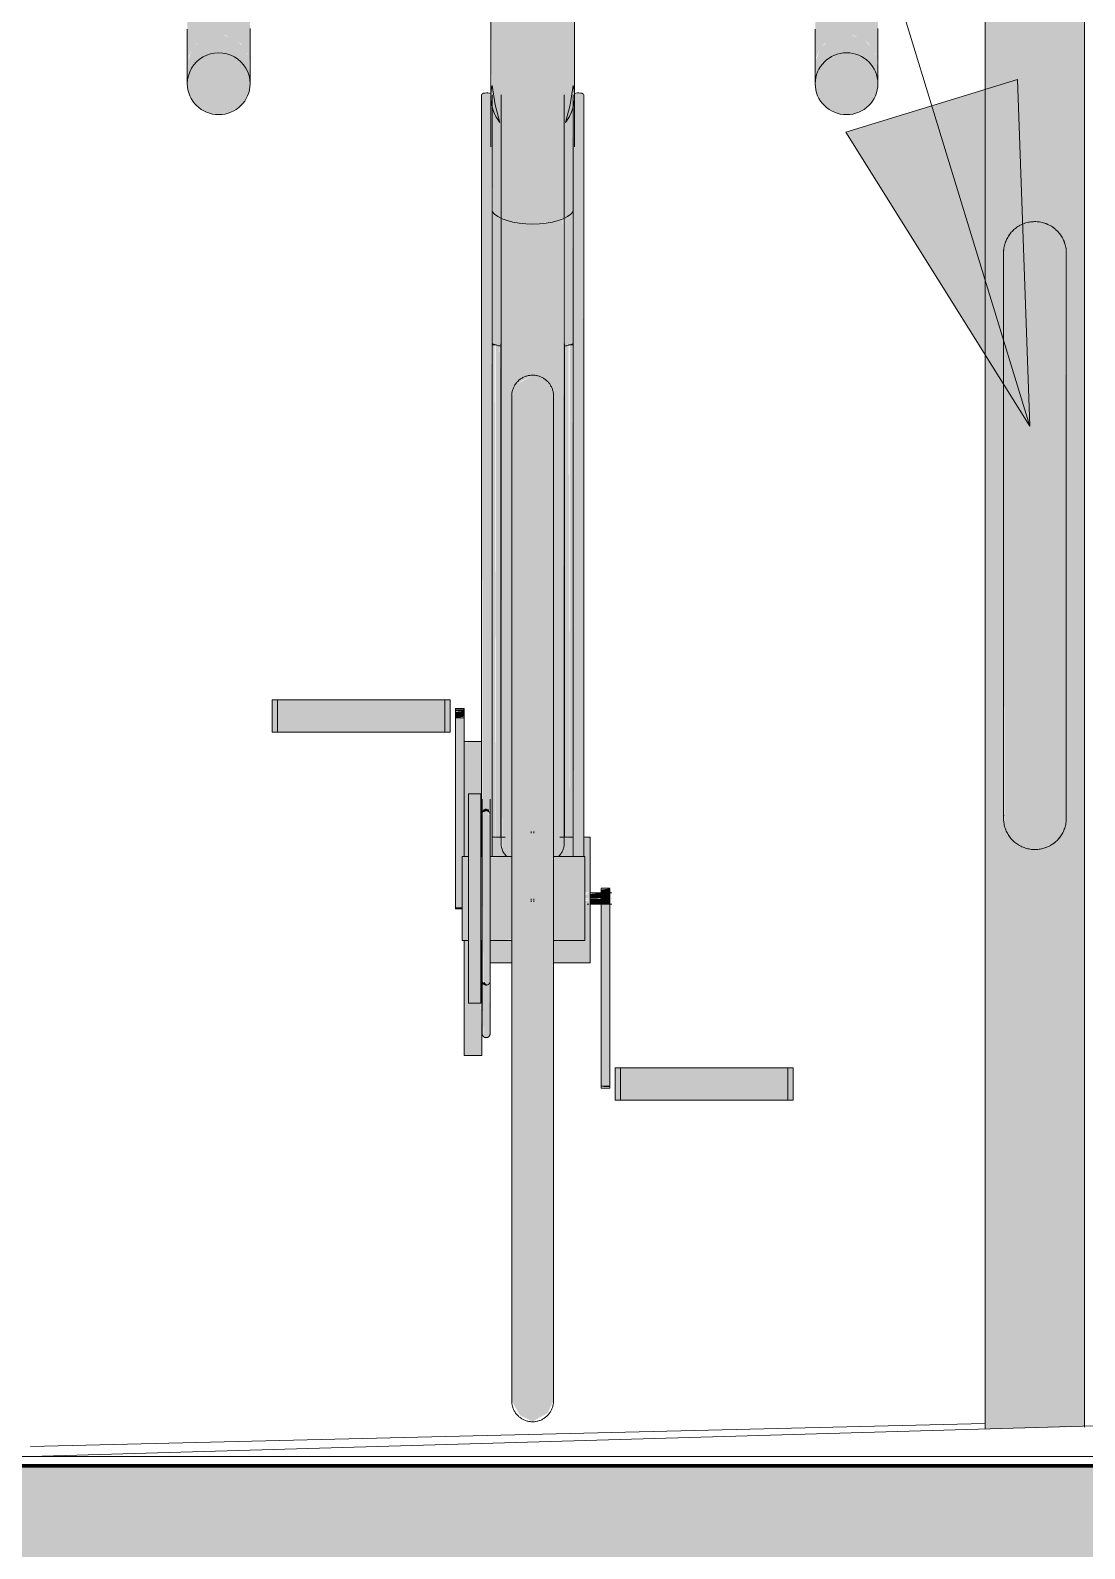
# Model space of a CAD drawing. Header units: inches. Extents: x -16 to 1086, y -88 to 341.
# Drawn here: x 935.77 to 960.95, y -2.2 to 34.07 of the extents above; entities that cross this region are included whole.
import ezdxf

# ---------------------------------------------------------------- set-up
doc = ezdxf.new("R2010")
doc.units = ezdxf.units.IN
doc.header["$MEASUREMENT"] = 0
doc.linetypes.add('Aligning Line 1_8_', pattern=[0.25, 0.125, -0.125])
doc.linetypes.add('Grid Line 1_2_', pattern=[0.875, 0.5, -0.125, 0.125, -0.125])
for name, color, linetype, lineweight in [('A-FLOR-LEVL-1', 51, 'Grid Line 1_2_', 9), ('C-TOPO', 7, 'Continuous', 9), ('C-TOPO-1', 7, 'Continuous', 80), ('G-ANNO-SYMB', 111, 'Aligning Line 1_8_', 9), ('G-ANNO-TEXT', 231, 'Continuous', 9), ('L-SITE', 91, 'Continuous', 9), ('Q-SPCQ', 91, 'Continuous', 9)]:
    doc.layers.add(name, color=color, linetype=linetype, lineweight=lineweight)

# ---------------------------------------------------------------- blocks, each defined once
blk = doc.blocks.new('BIKE_HITCH - In Ground-777502-Elevation - West')
at = {"layer": 'L-SITE'}
for points in [[(958.58, 0.66), (959.767, 0.682), (959.767, 14.498), (959.5, 14.552), (959.322, 14.645), (959.144, 14.839), (959.051, 15.038), (959.031, 15.16), (959.029, 15.322), (959.017, 15.706), (959.036, 28.915), (959.161, 29.191), (959.413, 29.406), (959.556, 29.464), (959.69, 29.49), (959.767, 29.498), (959.767, 36.098), (958.58, 36.098), (958.58, 0.672)], [(959.767, 0.682), (960.955, 0.712), (960.955, 36.098), (959.767, 36.098), (959.767, 29.498), (960.052, 29.435), (960.225, 29.339), (960.417, 29.123), (960.502, 28.843), (960.517, 28.748), (960.491, 15.054), (960.348, 14.781), (960.142, 14.599), (959.877, 14.513), (959.767, 14.498), (959.767, 2.851)], [(959.767, 14.498), (959.962, 14.524), (960.207, 14.649), (960.328, 14.758), (960.444, 14.939), (960.491, 15.054), (960.517, 16.153), (960.491, 28.942), (960.417, 29.123), (960.297, 29.279), (960.142, 29.398), (959.913, 29.479), (959.687, 29.489), (959.522, 29.452), (959.442, 29.424), (959.252, 29.288), (959.158, 29.18), (959.091, 29.074), (959.036, 28.915), (959.017, 28.518), (959.036, 15.081), (959.091, 14.923), (959.253, 14.708), (959.299, 14.662), (959.53, 14.542), (959.6, 14.517)]]:
    blk.add_hatch(color=256, dxfattribs=at).paths.add_polyline_path(points, flags=0)
for p, q in [((958.58, 36.098), (958.58, 0.663)), ((958.58, 36.098), (959.767, 36.098)), ((959.767, 36.098), (960.955, 36.098)), ((960.955, 0.703), (960.955, 36.098))]:
    blk.add_line(p, q, dxfattribs=at)
at = {"layer": 'L-SITE', "flags": 128}
for points in [[(959.017, 28.748), (959.018, 28.778), (959.019, 28.808), (959.022, 28.838), (959.027, 28.868), (959.032, 28.897), (959.039, 28.927), (959.046, 28.956), (959.055, 28.984), (959.065, 29.013), (959.076, 29.04), (959.088, 29.068), (959.102, 29.095), (959.116, 29.121), (959.132, 29.147), (959.148, 29.172), (959.165, 29.196), (959.184, 29.22), (959.203, 29.243), (959.223, 29.265), (959.245, 29.286), (959.266, 29.307), (959.289, 29.326), (959.313, 29.345), (959.337, 29.363), (959.362, 29.379), (959.387, 29.395), (959.414, 29.41), (959.44, 29.423), (959.468, 29.436), (959.495, 29.447), (959.523, 29.458), (959.552, 29.467), (959.581, 29.475), (959.61, 29.482), (959.64, 29.487), (959.669, 29.492), (959.699, 29.495), (959.729, 29.497), (959.759, 29.498), (959.789, 29.498), (959.819, 29.497), (959.849, 29.494), (959.879, 29.49), (959.908, 29.485), (959.937, 29.479), (959.967, 29.471), (959.995, 29.463), (960.024, 29.453), (960.052, 29.442), (960.079, 29.43), (960.106, 29.417), (960.133, 29.403), (960.159, 29.388), (960.184, 29.372), (960.208, 29.355), (960.232, 29.337), (960.255, 29.317), (960.278, 29.297), (960.299, 29.277), (960.32, 29.255), (960.34, 29.232), (960.359, 29.209), (960.377, 29.185), (960.394, 29.16), (960.41, 29.135), (960.425, 29.109), (960.439, 29.082), (960.451, 29.055), (960.463, 29.028), (960.474, 29), (960.483, 28.971), (960.492, 28.942), (960.499, 28.913), (960.505, 28.884), (960.51, 28.854), (960.513, 28.824), (960.516, 28.794), (960.517, 28.765), (960.517, 28.748)], [(959.017, 28.583), (959.017, 28.637), (959.017, 28.681), (959.017, 28.714), (959.017, 28.736), (959.017, 28.747), (959.017, 28.748)], [(959.017, 28.748), (959.017, 28.743), (959.017, 28.727), (959.017, 28.7), (959.017, 28.662), (959.017, 28.614), (959.017, 28.555), (959.017, 28.485), (959.017, 28.406), (959.017, 28.316), (959.017, 28.215), (959.017, 28.105), (959.017, 27.986), (959.017, 27.856), (959.017, 27.717), (959.017, 27.569), (959.017, 27.412), (959.017, 27.247), (959.017, 27.073), (959.017, 26.891), (959.017, 26.701), (959.017, 26.504), (959.017, 26.299), (959.017, 26.088), (959.017, 25.87), (959.017, 25.645), (959.017, 25.415), (959.017, 25.18), (959.017, 24.939), (959.017, 24.694), (959.017, 24.444), (959.017, 24.191), (959.017, 23.934), (959.017, 23.674), (959.017, 23.411), (959.017, 23.146), (959.017, 22.879), (959.017, 22.61), (959.017, 22.341), (959.017, 22.071), (959.017, 21.801), (959.017, 21.532), (959.017, 21.263), (959.017, 20.995), (959.017, 20.729), (959.017, 20.465), (959.017, 20.203), (959.017, 19.944), (959.017, 19.689), (959.017, 19.437), (959.017, 19.189), (959.017, 18.946), (959.017, 18.708), (959.017, 18.475), (959.017, 18.247), (959.017, 18.026), (959.017, 17.811), (959.017, 17.603), (959.017, 17.401), (959.017, 17.207), (959.017, 17.021), (959.017, 16.843), (959.017, 16.672), (959.017, 16.511), (959.017, 16.358), (959.017, 16.214), (959.017, 16.08), (959.017, 15.955), (959.017, 15.839), (959.017, 15.734), (959.017, 15.638), (959.017, 15.553), (959.017, 15.478), (959.017, 15.413), (959.017, 15.359), (959.017, 15.316), (959.017, 15.283), (959.017, 15.261), (959.017, 15.25), (959.017, 15.248)], [(960.517, 28.748), (960.517, 28.743), (960.517, 28.727), (960.517, 28.7), (960.517, 28.662), (960.517, 28.614)], [(960.517, 15.248), (960.517, 15.254), (960.517, 15.27), (960.517, 15.297), (960.517, 15.335), (960.517, 15.383), (960.517, 15.442), (960.517, 15.511), (960.517, 15.591), (960.517, 15.681), (960.517, 15.781), (960.517, 15.891), (960.517, 16.011), (960.517, 16.141), (960.517, 16.279), (960.517, 16.427), (960.517, 16.584), (960.517, 16.75), (960.517, 16.924), (960.517, 17.106), (960.517, 17.296), (960.517, 17.493), (960.517, 17.698), (960.517, 17.909), (960.517, 18.127), (960.517, 18.351), (960.517, 18.581), (960.517, 18.817), (960.517, 19.057), (960.517, 19.303), (960.517, 19.552), (960.517, 19.806), (960.517, 20.063), (960.517, 20.323), (960.517, 20.586), (960.517, 20.851), (960.517, 21.118), (960.517, 21.386), (960.517, 21.656), (960.517, 21.925), (960.517, 22.195), (960.517, 22.465), (960.517, 22.734), (960.517, 23.002), (960.517, 23.268), (960.517, 23.532), (960.517, 23.794), (960.517, 24.052), (960.517, 24.308), (960.517, 24.56), (960.517, 24.807), (960.517, 25.051), (960.517, 25.289), (960.517, 25.522), (960.517, 25.749), (960.517, 25.971), (960.517, 26.186), (960.517, 26.394), (960.517, 26.595), (960.517, 26.789), (960.517, 26.976), (960.517, 27.154), (960.517, 27.324), (960.517, 27.486), (960.517, 27.639), (960.517, 27.782), (960.517, 27.917), (960.517, 28.042), (960.517, 28.157), (960.517, 28.263), (960.517, 28.358), (960.517, 28.444), (960.517, 28.519), (960.517, 28.583), (960.517, 28.637), (960.517, 28.681), (960.517, 28.714), (960.517, 28.736), (960.517, 28.747), (960.517, 28.748)], [(959.017, 15.248), (959.017, 15.254), (959.017, 15.27), (959.017, 15.297), (959.017, 15.335), (959.017, 15.383), (959.017, 15.442)], [(960.517, 15.248), (960.516, 15.218), (960.515, 15.188), (960.512, 15.159), (960.507, 15.129), (960.502, 15.099), (960.496, 15.07), (960.488, 15.041), (960.479, 15.012), (960.469, 14.984), (960.458, 14.956), (960.446, 14.929), (960.432, 14.902), (960.418, 14.876), (960.402, 14.85), (960.386, 14.825), (960.369, 14.8), (960.35, 14.777), (960.331, 14.754), (960.311, 14.732), (960.29, 14.71), (960.268, 14.69), (960.245, 14.67), (960.221, 14.652), (960.197, 14.634), (960.172, 14.617), (960.147, 14.602), (960.121, 14.587), (960.094, 14.573), (960.067, 14.561), (960.039, 14.549), (960.011, 14.539), (959.982, 14.53), (959.953, 14.522), (959.924, 14.515), (959.895, 14.509), (959.865, 14.505), (959.835, 14.501), (959.805, 14.499), (959.775, 14.498), (959.745, 14.499), (959.715, 14.5), (959.685, 14.503), (959.656, 14.507), (959.626, 14.512), (959.597, 14.518), (959.568, 14.525), (959.539, 14.534), (959.51, 14.544), (959.482, 14.554), (959.455, 14.566), (959.428, 14.579), (959.401, 14.593), (959.376, 14.609), (959.35, 14.625), (959.326, 14.642), (959.302, 14.66), (959.279, 14.679), (959.256, 14.699), (959.235, 14.72), (959.214, 14.742), (959.194, 14.764), (959.175, 14.788), (959.157, 14.812), (959.14, 14.836), (959.124, 14.862), (959.109, 14.888), (959.096, 14.914), (959.083, 14.941), (959.071, 14.969), (959.06, 14.997), (959.051, 15.026), (959.043, 15.054), (959.035, 15.083), (959.029, 15.113), (959.025, 15.142), (959.021, 15.172), (959.018, 15.202), (959.017, 15.232), (959.017, 15.248)], [(960.517, 15.359), (960.517, 15.316), (960.517, 15.283), (960.517, 15.261), (960.517, 15.25), (960.517, 15.248)]]:
    blk.add_lwpolyline(points, dxfattribs=at)
at = {"layer": 'L-SITE'}
for points in [[(960.055, 29.441), (960.038, 29.448), (960.021, 29.454), (960.004, 29.46)], [(959.067, 29.017), (959.063, 29.007), (959.059, 28.996), (959.055, 28.985)], [(960.479, 28.985), (960.473, 29.003), (960.466, 29.02), (960.459, 29.037)], [(959.023, 28.841), (959.019, 28.81), (959.017, 28.779), (959.017, 28.748)], [(959.017, 28.748), (959.017, 28.732), (959.018, 28.715), (959.019, 28.699)], [(959.021, 15.324), (959.018, 15.299), (959.017, 15.274), (959.017, 15.248)], [(959.017, 15.248), (959.017, 15.211), (959.02, 15.174), (959.025, 15.137)], [(959.055, 15.012), (959.059, 15.001), (959.063, 14.99), (959.067, 14.98)], [(960.459, 14.96), (960.466, 14.977), (960.473, 14.994), (960.479, 15.012)], [(960.005, 14.537), (960.022, 14.543), (960.039, 14.549), (960.055, 14.556)]]:
    blk.add_open_spline(points, degree=3, dxfattribs=at)
for points, knots in [([(959.161, 29.191), (959.156, 29.183), (959.149, 29.174), (959.143, 29.164), (959.142, 29.163)], [0.6, 0.6, 0.6, 0.6, 0.625, 0.62948667, 0.62948667, 0.62948667, 0.62948667]), ([(960.249, 29.323), (960.244, 29.327), (960.232, 29.337), (960.212, 29.353), (960.194, 29.365), (960.184, 29.372), (960.183, 29.373)], [0.55853713, 0.55853713, 0.55853713, 0.55853713, 0.575, 0.6, 0.625, 0.63059852, 0.63059852, 0.63059852, 0.63059852]), ([(960.393, 29.162), (960.392, 29.164), (960.385, 29.173), (960.373, 29.191), (960.357, 29.211), (960.347, 29.224), (960.343, 29.229)], [0.3697654, 0.3697654, 0.3697654, 0.3697654, 0.375, 0.4, 0.425, 0.44223628, 0.44223628, 0.44223628, 0.44223628]), ([(960.517, 28.748), (960.517, 28.789), (960.513, 28.836), (960.505, 28.881), (960.504, 28.887)], [0, 0, 0, 0, 0.1, 0.1151054, 0.1151054, 0.1151054, 0.1151054]), ([(960.502, 15.101), (960.504, 15.11), (960.513, 15.158), (960.517, 15.207), (960.517, 15.248)], [0.877854, 0.877854, 0.877854, 0.877854, 0.9, 1, 1, 1, 1]), ([(959.142, 14.834), (959.143, 14.833), (959.149, 14.823), (959.156, 14.814), (959.161, 14.806)], [0.37034888, 0.37034888, 0.37034888, 0.37034888, 0.375, 0.4, 0.4, 0.4, 0.4]), ([(960.183, 14.624), (960.185, 14.625), (960.195, 14.632), (960.212, 14.644), (960.232, 14.66), (960.245, 14.67), (960.249, 14.674)], [0.36925883, 0.36925883, 0.36925883, 0.36925883, 0.375, 0.4, 0.425, 0.44138524, 0.44138524, 0.44138524, 0.44138524]), ([(960.343, 14.768), (960.347, 14.773), (960.357, 14.786), (960.373, 14.806), (960.385, 14.824), (960.392, 14.833), (960.393, 14.835)], [0.55761597, 0.55761597, 0.55761597, 0.55761597, 0.575, 0.6, 0.625, 0.63017959, 0.63017959, 0.63017959, 0.63017959])]:
    blk.add_open_spline(points, degree=3, knots=knots, dxfattribs=at)
blk = doc.blocks.new('Bicycle_4878 - Bicycle_4878-V5-Elevation - West')
at = {"layer": 'Q-SPCQ'}
for points in [[(939.517, 33.226), (939.56, 33.458), (939.618, 33.595), (939.737, 33.748), (939.98, 33.901), (940.169, 33.952), (940.365, 33.952), (940.461, 33.939), (940.724, 33.804), (940.797, 33.748), (940.954, 33.505), (941.005, 33.314), (941.017, 33.424), (940.991, 40.61), (940.797, 40.582), (940.554, 40.429), (940.361, 40.378), (940.169, 40.378), (939.975, 40.431), (939.81, 40.526), (939.672, 40.665), (939.574, 40.813), (939.517, 41.104), (939.517, 33.314)], [(954.517, 33.226), (954.549, 33.431), (954.618, 33.595), (954.737, 33.748), (954.98, 33.901), (955.169, 33.952), (955.365, 33.952), (955.461, 33.939), (955.724, 33.804), (955.797, 33.748), (955.958, 33.496), (956.005, 33.317), (956.017, 33.431), (955.991, 40.913), (955.862, 40.665), (955.724, 40.526), (955.554, 40.429), (955.361, 40.378), (955.169, 40.378), (954.975, 40.431), (954.81, 40.526), (954.638, 40.62), (954.517, 40.597), (954.517, 33.417)], [(947.767, 29.439), (948.267, 29.493), (948.6, 29.625), (948.696, 29.704), (948.736, 29.748), (948.713, 32.164), (948.551, 31.867), (948.703, 32.564), (948.745, 32.684), (948.767, 32.62), (948.766, 35.557), (948.678, 35.603), (948.471, 35.641), (948.267, 35.66), (947.767, 35.605), (947.058, 35.64), (946.799, 35.585), (946.767, 35.555), (946.795, 32.717), (946.802, 32.749), (946.935, 32.051), (946.934, 31.942), (946.821, 32.164), (946.799, 32.214), (946.821, 29.721), (946.98, 29.6), (947.076, 29.553), (947.267, 29.493), (947.508, 29.453)], [(939.517, 32.792), (939.56, 33.023), (939.618, 33.161), (939.737, 33.314), (939.98, 33.467), (940.073, 33.505), (940.365, 33.518), (940.554, 33.467), (940.724, 33.37), (940.862, 33.231), (940.96, 33.058), (941.005, 32.883), (941.017, 32.792), (940.991, 33.417), (940.862, 33.665), (940.724, 33.804), (940.554, 33.901), (940.365, 33.952), (940.169, 33.952), (939.98, 33.901), (939.81, 33.804), (939.672, 33.665), (939.618, 33.595), (939.529, 33.314), (939.517, 33.032), (939.517, 32.983)], [(956.017, 32.792), (955.991, 33.417), (955.862, 33.665), (955.724, 33.804), (955.554, 33.901), (955.365, 33.952), (955.169, 33.952), (954.98, 33.901), (954.81, 33.804), (954.672, 33.665), (954.618, 33.595), (954.531, 33.327), (954.517, 33.226), (954.543, 32.983), (954.672, 33.231), (954.737, 33.314), (954.98, 33.467), (955.073, 33.505), (955.365, 33.518), (955.554, 33.467), (955.724, 33.37), (955.862, 33.231), (955.96, 33.058), (956.005, 32.883)], [(940.267, 32.053), (940.461, 32.078), (940.642, 32.152), (940.797, 32.269), (940.917, 32.422), (940.991, 32.601), (941.017, 32.792), (940.991, 32.983), (940.917, 33.161), (940.797, 33.314), (940.642, 33.431), (940.461, 33.505), (940.267, 33.53), (940.073, 33.505), (939.892, 33.431), (939.713, 33.284), (939.618, 33.161), (939.543, 32.983), (939.517, 32.792), (939.558, 32.564), (939.618, 32.422), (939.737, 32.269), (939.892, 32.152), (940.073, 32.078)], [(955.267, 32.053), (955.461, 32.078), (955.642, 32.152), (955.797, 32.27), (955.917, 32.422), (955.991, 32.601), (956.017, 32.792), (955.991, 32.983), (955.917, 33.161), (955.797, 33.314), (955.642, 33.431), (955.461, 33.505), (955.267, 33.53), (955.073, 33.505), (954.892, 33.431), (954.737, 33.314), (954.618, 33.161), (954.543, 32.983), (954.517, 32.792), (954.558, 32.564), (954.618, 32.422), (954.737, 32.27), (954.892, 32.152), (955.073, 32.078)], [(948.861, 14.33), (948.986, 14.33), (948.969, 32.552), (948.861, 32.573), (948.763, 32.549), (948.752, 32.355), (948.736, 32.056), (948.753, 14.33), (948.83, 14.33)], [(947.155, 14.33), (947.267, 14.353), (947.267, 25.33), (947.439, 25.649), (947.548, 25.718), (947.767, 25.823), (948.124, 25.624), (948.267, 25.33), (948.267, 14.33), (948.396, 14.353), (948.494, 14.521), (948.517, 14.666), (948.488, 29.565), (948.403, 29.536), (948.119, 29.468), (947.767, 29.439), (947.265, 29.494), (947.017, 29.558), (947.04, 14.521), (947.076, 14.43), (947.138, 14.353)], [(946.81, 14.792), (946.884, 14.792), (946.861, 26.554), (946.799, 26.562), (946.803, 14.792)], [(948.525, 14.792), (948.65, 14.792), (948.625, 26.554), (948.551, 26.531), (948.526, 26.516), (948.53, 15.231)], [(948.65, 14.792), (948.736, 14.792), (948.716, 26.558), (948.65, 26.554), (948.65, 15.231)], [(947.517, 13.33), (948.267, 13.33), (948.267, 25.33), (948.124, 25.624), (948.052, 25.686), (947.767, 25.823), (947.41, 25.624), (947.267, 25.307), (947.284, 13.33), (947.413, 13.33)], [(941.545, 17.3), (941.672, 17.3), (941.672, 18.076), (941.545, 18.076), (941.545, 17.707)], [(941.672, 17.3), (945.672, 17.3), (945.672, 18.076), (941.672, 18.076), (941.672, 17.707)], [(945.672, 17.3), (945.799, 17.3), (945.799, 18.076), (945.672, 18.076), (945.672, 17.707)], [(946.13, 17.836), (946.13, 17.854), (945.925, 17.836)], [(946.13, 17.804), (946.13, 17.836), (945.925, 17.836), (945.925, 17.804)], [(945.925, 17.646), (946.13, 17.672), (946.13, 17.804), (945.925, 17.782), (945.925, 17.672)], [(946.085, 13.11), (946.085, 14.33), (946.13, 14.33), (946.13, 17.646), (945.925, 17.646), (945.925, 13.11)], [(946.536, 14.33), (946.549, 14.33), (946.549, 17.08), (946.13, 17.059), (946.13, 14.33), (946.236, 14.33), (946.236, 15.83), (946.526, 15.83), (946.526, 14.33)], [(946.526, 13.33), (946.526, 15.83), (946.236, 15.83), (946.236, 13.33)], [(946.75, 15.325), (946.721, 15.454), (946.641, 15.479), (946.585, 15.449), (946.562, 15.389), (946.59, 15.391), (946.656, 15.418), (946.722, 15.391), (946.749, 15.332)], [(949.142, 13.33), (949.404, 13.341), (949.404, 13.462), (949.142, 13.438), (949.142, 13.333)], [(949.609, 13.195), (949.609, 13.568), (949.404, 13.542), (949.404, 13.195)], [(946.236, 10.83), (946.526, 10.83), (946.526, 13.33), (946.236, 13.33), (946.236, 10.915)], [(947.767, 0.837), (948.124, 1.037), (948.267, 1.33), (948.25, 13.33), (947.267, 13.33), (947.269, 1.327), (947.451, 1.001), (947.482, 0.975)], [(949.404, 13.198), (949.404, 13.33), (949.142, 13.322), (949.142, 13.198)], [(949.609, 8.846), (949.609, 13.195), (949.404, 13.195), (949.404, 8.846)], [(946.555, 9.58), (946.526, 10.83), (946.236, 10.83), (946.236, 12.33), (946.13, 12.33), (946.13, 9.58)], [(946.656, 10.015), (946.722, 10.042), (946.75, 10.108), (946.728, 11.293), (946.672, 11.261), (946.609, 11.272), (946.568, 11.321), (946.562, 11.321), (946.59, 10.042), (946.632, 10.018)], [(949.735, 8.51), (949.862, 8.51), (949.862, 9.286), (949.735, 9.286)], [(953.862, 8.51), (953.862, 9.286), (949.862, 9.286), (949.862, 8.51), (950.758, 8.51)], [(953.862, 8.51), (953.989, 8.51), (953.989, 9.286), (953.862, 9.286)], [(949.609, 8.825), (949.609, 8.846), (949.404, 8.825)]]:
    blk.add_hatch(color=256, dxfattribs=at).paths.add_polyline_path(points, flags=0)
h = blk.add_hatch(color=256, dxfattribs=at)
h.paths.add_polyline_path([(946.983, 31.867), (946.831, 32.564), (946.795, 32.716), (946.767, 32.488), (946.792, 32.266), (946.935, 31.944), (946.936, 31.942)], flags=0)
h.paths.add_polyline_path([(948.551, 31.867), (948.669, 32.056), (948.742, 32.266), (948.756, 32.633), (948.722, 32.684), (948.599, 32.051)], flags=0)
h = blk.add_hatch(color=256, dxfattribs=at)
h.paths.add_polyline_path([(946.562, 15.208), (946.59, 15.364), (946.621, 15.332), (946.564, 15.211)], flags=0)
h.paths.add_polyline_path([(946.68, 15.415), (946.609, 15.405), (946.565, 15.347), (946.609, 15.469), (946.681, 15.477), (946.738, 15.433), (946.75, 15.349), (946.722, 15.391), (946.702, 15.406)], flags=0)
h.paths.add_polyline_path([(946.75, 14.33), (946.799, 14.33), (946.776, 32.409), (946.736, 32.567), (946.585, 32.561), (946.549, 32.53), (946.567, 15.209), (946.593, 15.231), (946.674, 15.406), (946.688, 15.391), (946.733, 15.343), (946.747, 15.325), (946.75, 14.415)], flags=0)
h = blk.add_hatch(color=256, dxfattribs=at)
h.paths.add_polyline_path([(947.017, 26.525), (947.017, 29.581), (946.834, 29.708), (946.799, 29.74), (946.801, 26.586), (946.98, 26.532)], flags=0)
h.paths.add_polyline_path([(948.517, 26.525), (948.736, 26.589), (948.713, 29.721), (948.551, 29.599), (948.517, 29.558), (948.517, 27.612)], flags=0)
h = blk.add_hatch(color=256, dxfattribs=at)
h.paths.add_polyline_path([(946.998, 14.792), (947.009, 14.792), (947.009, 25.135), (946.98, 26.532), (946.884, 26.554), (946.89, 14.792), (946.978, 14.792)], flags=0)
h.paths.add_polyline_path([(946.976, 25.135), (946.976, 25.135), (946.98, 25.451)], flags=0)
h = blk.add_hatch(color=256, dxfattribs=at)
h.paths.add_polyline_path([(946.672, 11.261), (946.728, 11.293), (946.75, 11.721), (946.747, 15.349), (946.706, 15.332), (946.68, 15.415), (946.627, 15.344), (946.562, 15.208), (946.59, 11.334), (946.63, 11.359)], flags=0)
h.paths.add_polyline_path([(946.562, 15.208), (946.627, 15.344), (946.575, 15.371), (946.563, 15.211)], flags=0)
h = blk.add_hatch(color=256, dxfattribs=at)
h.paths.add_polyline_path([(949.142, 13.292), (949.142, 13.341), (949.011, 13.308)], flags=0)
h.paths.add_polyline_path([(949.011, 13.332), (949.142, 13.341), (949.142, 13.438), (949.011, 13.419), (949.011, 13.341)], flags=0)
h.paths.add_polyline_path([(949.142, 13.438), (949.142, 13.486), (949.011, 13.446)], flags=0)
h.paths.add_polyline_path([(949.011, 13.472), (949.142, 13.486), (949.142, 14.792), (948.986, 14.766), (949.011, 13.582)], flags=0)
h.paths.add_polyline_path([(948.418, 14.33), (948.736, 14.33), (948.736, 14.792), (948.517, 14.765), (948.491, 14.514), (948.47, 14.446), (948.379, 14.33), (948.417, 14.33)], flags=0)
h.paths.add_polyline_path([(946.799, 14.33), (947.155, 14.33), (947.04, 14.521), (947.017, 14.666), (947.017, 14.792), (946.799, 14.765), (946.799, 14.409)], flags=0)
h = blk.add_hatch(color=256, dxfattribs=at)
h.paths.add_polyline_path([(946.085, 13.33), (946.236, 13.33), (946.236, 14.33), (946.085, 14.33), (946.085, 13.589)], flags=0)
h.paths.add_polyline_path([(947.267, 13.33), (947.267, 14.33), (946.75, 14.311), (946.75, 13.33), (947.076, 13.33)], flags=0)
h.paths.add_polyline_path([(948.267, 13.33), (949.011, 13.33), (949.011, 14.33), (948.267, 14.319), (948.267, 13.5)], flags=0)
h.paths.add_polyline_path([(946.562, 13.33), (946.562, 14.33), (946.526, 14.306), (946.526, 13.33)], flags=0)
h = blk.add_hatch(color=256, dxfattribs=at)
h.paths.add_polyline_path([(946.085, 12.33), (946.236, 12.334), (946.236, 13.33), (946.085, 13.33), (946.085, 12.364)], flags=0)
h.paths.add_polyline_path([(947.076, 12.33), (947.267, 12.356), (947.267, 13.33), (946.75, 13.33), (946.75, 12.33)], flags=0)
h.paths.add_polyline_path([(948.267, 12.33), (949.011, 12.33), (949.011, 13.33), (948.267, 13.33), (948.267, 12.353)], flags=0)
h.paths.add_polyline_path([(946.526, 12.33), (946.562, 12.341), (946.562, 13.33), (946.526, 13.33), (946.526, 12.34)], flags=0)
h = blk.add_hatch(color=256, dxfattribs=at)
h.paths.add_polyline_path([(949.142, 13.195), (949.142, 13.292), (949.011, 13.268), (949.011, 13.207)], flags=0)
h.paths.add_polyline_path([(949.142, 11.792), (949.142, 13.195), (949.011, 13.201), (949.011, 12.33), (948.267, 12.33), (948.267, 11.792), (948.917, 11.792)], flags=0)
h.paths.add_polyline_path([(946.75, 11.792), (947.267, 11.808), (947.267, 12.33), (946.75, 12.33), (946.75, 11.794)], flags=0)
h.paths.add_polyline_path([(946.555, 11.792), (946.562, 11.797), (946.555, 11.794)], flags=0)
h = blk.add_hatch(color=256, dxfattribs=at)
h.paths.add_polyline_path([(946.667, 11.261), (946.667, 11.273), (946.609, 11.346), (946.581, 11.299), (946.632, 11.264), (946.656, 11.261)], flags=0)
h.paths.add_polyline_path([(946.728, 11.293), (946.75, 11.353), (946.73, 11.321)], flags=0)
for p, q in [((946.767, 35.676), (946.767, 32.488)), ((948.767, 32.488), (948.767, 35.676)), ((939.517, 33.226), (939.517, 32.792)), ((941.017, 32.792), (941.017, 33.226)), ((954.517, 33.226), (954.517, 32.792)), ((956.017, 32.792), (956.017, 33.226)), ((946.549, 32.53), (946.549, 14.33)), ((946.767, 32.488), (946.767, 31.287)), ((946.799, 14.33), (946.799, 32.53)), ((947.017, 32.53), (947.017, 14.596)), ((948.517, 14.596), (948.517, 32.53)), ((948.736, 32.53), (948.736, 14.33)), ((948.767, 31.287), (948.767, 32.488)), ((948.986, 14.33), (948.986, 32.53)), ((941.545, 18.076), (941.672, 18.076)), ((941.545, 17.3), (941.545, 18.076)), ((941.672, 18.076), (945.672, 18.076)), ((941.672, 17.3), (941.672, 18.076)), ((945.672, 18.076), (945.799, 18.076)), ((945.672, 17.3), (945.672, 18.076)), ((945.799, 18.076), (945.799, 17.3)), ((946.13, 17.866), (945.925, 17.866)), ((945.925, 17.854), (945.925, 17.866)), ((945.925, 17.866), (945.925, 17.852)), ((945.925, 17.836), (945.925, 17.854)), ((945.925, 17.804), (945.925, 17.836)), ((946.13, 17.836), (945.925, 17.836)), ((945.925, 17.646), (945.925, 17.804)), ((946.13, 17.852), (946.13, 17.866)), ((946.13, 17.866), (946.13, 17.854)), ((946.13, 17.854), (946.13, 17.836)), ((946.13, 17.836), (946.13, 17.804)), ((946.13, 17.804), (946.13, 17.646)), ((945.925, 13.11), (945.925, 17.646)), ((946.13, 17.646), (945.925, 17.646)), ((946.13, 17.646), (946.13, 16.243)), ((941.672, 17.3), (941.545, 17.3)), ((945.672, 17.3), (941.672, 17.3)), ((945.799, 17.3), (945.672, 17.3)), ((946.555, 17.08), (946.13, 17.08)), ((946.13, 14.334), (946.13, 16.243)), ((946.526, 15.83), (946.236, 15.83)), ((946.236, 13.33), (946.236, 15.83)), ((946.526, 15.83), (946.526, 13.33)), ((946.562, 15.705), (946.562, 15.325)), ((946.75, 15.325), (946.75, 15.702)), ((947.735, 14.93), (947.735, 14.887)), ((947.799, 14.887), (947.799, 14.93)), ((947.114, 14.792), (946.793, 14.792)), ((948.741, 14.792), (948.42, 14.792)), ((949.142, 14.792), (948.98, 14.792)), ((949.142, 14.792), (949.142, 13.292)), ((946.236, 14.33), (946.085, 14.33)), ((946.085, 13.33), (946.085, 14.33)), ((946.562, 14.33), (946.526, 14.33)), ((947.267, 14.33), (946.75, 14.33)), ((949.011, 14.33), (948.267, 14.33)), ((949.011, 14.33), (949.011, 13.33)), ((945.925, 13.462), (945.918, 13.462)), ((949.404, 13.462), (949.142, 13.462)), ((949.609, 13.578), (949.404, 13.578)), ((949.404, 13.195), (949.404, 13.571)), ((949.609, 13.571), (949.609, 13.195)), ((949.661, 13.462), (949.609, 13.462)), ((945.918, 13.33), (945.918, 13.33)), ((945.918, 13.33), (945.918, 13.33)), ((945.918, 13.198), (945.925, 13.198)), ((945.925, 13.079), (945.925, 13.11)), ((946.085, 13.11), (945.925, 13.11)), ((945.925, 13.087), (945.925, 13.079)), ((945.925, 13.079), (946.085, 13.079)), ((946.085, 12.33), (946.085, 13.33)), ((946.236, 10.83), (946.236, 13.33)), ((946.526, 13.33), (946.526, 10.83)), ((947.735, 13.324), (947.735, 13.296)), ((947.735, 13.278), (947.735, 13.252)), ((947.799, 13.296), (947.799, 13.324)), ((947.799, 13.252), (947.799, 13.278)), ((949.011, 13.33), (949.011, 12.33)), ((949.068, 13.198), (949.107, 13.198)), ((949.142, 13.292), (949.142, 11.792)), ((949.142, 13.198), (949.404, 13.198)), ((949.404, 8.846), (949.404, 13.195)), ((949.404, 13.195), (949.609, 13.195)), ((949.609, 13.198), (949.661, 13.198)), ((949.609, 13.195), (949.609, 8.846)), ((949.661, 13.33), (949.661, 13.33)), ((949.661, 13.33), (949.661, 13.33)), ((946.085, 12.33), (946.236, 12.33)), ((946.13, 9.58), (946.13, 12.33)), ((946.526, 12.33), (946.562, 12.33)), ((946.555, 12.329), (946.555, 9.58)), ((946.75, 12.33), (947.267, 12.33)), ((948.267, 12.33), (949.011, 12.33)), ((946.75, 11.792), (947.273, 11.792)), ((948.267, 11.792), (949.142, 11.792)), ((946.562, 11.38), (946.562, 11.485)), ((946.562, 11.353), (946.562, 10.108)), ((946.75, 10.108), (946.75, 11.353)), ((946.236, 10.83), (946.526, 10.83)), ((946.13, 9.58), (946.555, 9.58)), ((949.735, 9.286), (949.862, 9.286)), ((949.735, 9.286), (949.735, 8.51)), ((949.862, 9.286), (953.862, 9.286)), ((949.862, 8.51), (949.862, 9.286)), ((953.862, 9.286), (953.989, 9.286)), ((953.862, 8.51), (953.862, 9.286)), ((953.989, 8.51), (953.989, 9.286)), ((949.404, 8.795), (949.404, 8.846)), ((949.609, 8.846), (949.404, 8.846)), ((949.404, 8.806), (949.404, 8.795)), ((949.404, 8.795), (949.609, 8.795)), ((949.609, 8.846), (949.609, 8.795)), ((949.609, 8.795), (949.609, 8.806)), ((949.862, 8.51), (949.735, 8.51)), ((953.862, 8.51), (949.862, 8.51)), ((953.989, 8.51), (953.862, 8.51))]:
    blk.add_line(p, q, dxfattribs=at)
at = {"layer": 'Q-SPCQ', "flags": 128}
for points in [[(939.517, 33.226), (939.517, 33.257), (939.517, 33.294), (939.517, 33.337), (939.517, 33.387), (939.517, 33.442), (939.517, 33.504), (939.517, 33.571), (939.517, 33.644), (939.517, 33.723), (939.517, 33.807), (939.517, 33.897), (939.517, 33.992), (939.517, 34.092)], [(956.017, 34.11), (956.017, 34.009), (956.017, 33.913), (956.017, 33.823), (956.017, 33.738), (956.017, 33.658), (956.017, 33.584), (956.017, 33.515), (956.017, 33.453), (956.017, 33.396), (956.017, 33.346), (956.017, 33.301), (956.017, 33.263), (956.017, 33.231), (956.017, 33.226)], [(941.017, 34.11), (941.017, 34.009), (941.017, 33.913), (941.017, 33.823), (941.017, 33.737), (941.017, 33.658), (941.017, 33.584), (941.017, 33.515), (941.017, 33.453), (941.017, 33.396), (941.017, 33.346), (941.017, 33.301), (941.017, 33.263), (941.017, 33.231), (941.017, 33.226)], [(954.517, 33.226), (954.517, 33.257), (954.517, 33.294), (954.517, 33.337), (954.517, 33.387), (954.517, 33.442), (954.517, 33.504), (954.517, 33.571), (954.517, 33.644), (954.517, 33.723), (954.517, 33.807), (954.517, 33.897), (954.517, 33.992), (954.517, 34.092)], [(946.983, 31.867), (946.874, 32.286), (946.802, 32.749)], [(948.732, 32.749), (948.66, 32.286), (948.551, 31.867)], [(947.009, 26.583), (947.009, 24.8), (947.009, 23.128), (947.009, 21.628), (947.009, 21.566), (947.009, 21.504), (947.009, 21.442), (947.009, 21.38), (947.009, 21.318), (947.009, 21.256), (947.009, 19.857), (947.009, 19.796), (947.009, 19.734), (947.009, 19.672), (947.009, 19.611), (947.009, 19.549), (947.009, 19.488), (947.009, 19.426), (947.009, 18.275), (947.009, 17.253), (947.009, 17.193), (947.009, 17.132), (947.009, 17.071), (947.009, 17.01), (947.009, 16.113), (947.009, 15.296), (947.009, 15.236), (947.009, 14.789)], [(948.525, 26.583), (948.525, 24.8), (948.525, 23.128), (948.525, 21.628), (948.525, 21.566), (948.525, 21.504), (948.525, 21.442), (948.525, 21.38), (948.525, 21.318), (948.525, 21.256), (948.525, 19.857), (948.525, 19.796), (948.525, 19.734), (948.525, 19.672), (948.525, 19.611), (948.525, 19.549), (948.525, 19.488), (948.525, 19.426), (948.525, 18.275), (948.525, 17.253), (948.525, 17.193), (948.525, 17.132), (948.525, 17.071), (948.525, 17.01), (948.525, 16.113), (948.525, 15.296), (948.525, 15.236), (948.525, 14.789)], [(947.267, 25.33), (947.267, 25.35), (947.269, 25.37), (947.271, 25.39), (947.273, 25.41), (947.277, 25.43), (947.281, 25.449), (947.287, 25.468), (947.292, 25.488), (947.299, 25.506), (947.307, 25.525), (947.315, 25.543), (947.324, 25.561), (947.333, 25.579), (947.343, 25.596), (947.354, 25.613), (947.366, 25.629), (947.378, 25.645), (947.391, 25.66), (947.405, 25.675), (947.419, 25.689), (947.433, 25.703), (947.448, 25.716), (947.464, 25.728), (947.48, 25.74), (947.497, 25.751), (947.514, 25.762), (947.531, 25.771), (947.549, 25.78), (947.567, 25.789), (947.586, 25.796), (947.605, 25.803), (947.624, 25.809), (947.643, 25.815), (947.662, 25.819), (947.682, 25.823), (947.702, 25.826), (947.722, 25.828), (947.742, 25.83), (947.762, 25.83), (947.782, 25.83), (947.802, 25.829), (947.822, 25.827), (947.841, 25.825), (947.861, 25.821), (947.881, 25.817), (947.9, 25.812), (947.919, 25.807), (947.938, 25.8), (947.957, 25.793), (947.975, 25.785), (947.993, 25.776), (948.011, 25.767), (948.028, 25.757), (948.045, 25.746), (948.061, 25.735), (948.077, 25.722), (948.093, 25.71), (948.108, 25.696), (948.122, 25.683), (948.136, 25.668), (948.149, 25.653), (948.162, 25.637), (948.174, 25.621), (948.185, 25.605), (948.195, 25.588), (948.205, 25.571), (948.215, 25.553), (948.223, 25.535), (948.231, 25.517), (948.238, 25.498), (948.244, 25.479), (948.25, 25.46), (948.255, 25.44), (948.259, 25.421), (948.262, 25.401), (948.264, 25.381), (948.266, 25.361), (948.267, 25.341), (948.267, 25.33)], [(947.267, 14.33), (947.267, 14.767), (947.267, 15.242), (947.267, 15.714), (947.267, 16.183), (947.267, 16.647), (947.267, 17.105), (947.267, 17.558), (947.267, 18.003), (947.267, 18.442), (947.267, 18.872), (947.267, 19.293), (947.267, 19.705), (947.267, 20.106), (947.267, 20.497), (947.267, 20.876), (947.267, 21.243), (947.267, 21.597), (947.267, 21.939), (947.267, 22.266), (947.267, 22.579), (947.267, 22.878), (947.267, 23.161), (947.267, 23.428), (947.267, 23.679), (947.267, 23.914), (947.267, 24.132), (947.267, 24.332), (947.267, 24.515), (947.267, 24.68), (947.267, 24.826), (947.267, 24.955), (947.267, 25.065), (947.267, 25.156), (947.267, 25.228), (947.267, 25.281), (947.267, 25.315), (947.267, 25.33), (947.267, 25.33)], [(947.267, 25.33), (947.267, 25.321), (947.267, 25.292), (947.267, 25.244), (947.267, 25.177), (947.267, 25.091), (947.267, 24.986), (947.267, 24.863), (947.267, 24.721), (947.267, 24.561), (947.267, 24.383), (947.267, 24.187), (947.267, 23.974), (947.267, 23.744), (947.267, 23.497), (947.267, 23.234), (947.267, 22.955), (947.267, 22.661), (947.267, 22.352), (947.267, 22.028), (947.267, 21.691), (947.267, 21.34), (947.267, 20.976), (947.267, 20.6), (947.267, 20.213), (947.267, 19.814), (947.267, 19.405), (947.267, 18.986), (947.267, 18.558), (947.267, 18.122), (947.267, 17.679), (947.267, 17.228), (947.267, 16.771), (947.267, 16.308), (947.267, 15.841), (947.267, 15.37), (947.267, 14.895), (947.267, 14.418), (947.267, 13.94), (947.267, 13.46), (947.267, 13.33)], [(948.267, 13.33), (948.267, 13.81), (948.267, 14.289), (948.267, 14.767), (948.267, 15.242), (948.267, 15.714), (948.267, 16.183), (948.267, 16.647), (948.267, 17.105), (948.267, 17.558), (948.267, 18.003), (948.267, 18.442), (948.267, 18.872), (948.267, 19.293), (948.267, 19.705), (948.267, 20.106), (948.267, 20.497), (948.267, 20.876), (948.267, 21.243), (948.267, 21.597), (948.267, 21.939), (948.267, 22.266), (948.267, 22.579), (948.267, 22.878), (948.267, 23.161), (948.267, 23.428), (948.267, 23.679), (948.267, 23.914), (948.267, 24.132), (948.267, 24.332), (948.267, 24.515), (948.267, 24.68), (948.267, 24.826), (948.267, 24.955), (948.267, 25.065), (948.267, 25.156), (948.267, 25.228), (948.267, 25.281), (948.267, 25.315), (948.267, 25.33), (948.267, 25.33)], [(948.267, 25.33), (948.267, 25.321), (948.267, 25.292), (948.267, 25.244), (948.267, 25.177), (948.267, 25.091), (948.267, 24.986), (948.267, 24.863), (948.267, 24.721), (948.267, 24.561), (948.267, 24.383), (948.267, 24.187), (948.267, 23.974), (948.267, 23.744), (948.267, 23.497), (948.267, 23.234), (948.267, 22.955), (948.267, 22.661), (948.267, 22.352), (948.267, 22.028), (948.267, 21.691), (948.267, 21.34), (948.267, 20.976), (948.267, 20.6), (948.267, 20.213), (948.267, 19.814), (948.267, 19.405), (948.267, 18.986), (948.267, 18.558), (948.267, 18.122), (948.267, 17.679), (948.267, 17.228), (948.267, 16.771), (948.267, 16.308), (948.267, 15.841), (948.267, 15.37), (948.267, 14.895), (948.267, 14.418), (948.267, 14.33)], [(946.562, 15.325), (946.562, 15.317), (946.562, 15.306), (946.562, 15.292), (946.562, 15.275), (946.562, 15.255), (946.562, 15.231)], [(946.75, 11.353), (946.75, 11.366), (946.75, 11.383), (946.75, 11.402), (946.75, 11.425), (946.75, 11.451), (946.75, 11.48), (946.75, 11.512), (946.75, 11.547), (946.75, 11.584), (946.75, 11.625), (946.75, 11.668), (946.75, 11.714), (946.75, 11.762), (946.75, 11.813), (946.75, 11.866), (946.75, 11.922), (946.75, 11.98), (946.75, 12.04), (946.75, 12.102), (946.75, 12.166), (946.75, 12.232), (946.75, 12.3), (946.75, 12.369), (946.75, 12.44), (946.75, 12.512), (946.75, 12.586), (946.75, 12.661), (946.75, 12.737), (946.75, 12.814), (946.75, 12.891), (946.75, 12.97), (946.75, 13.049), (946.75, 13.128), (946.75, 13.208), (946.75, 13.288), (946.75, 13.368), (946.75, 13.448), (946.75, 13.527), (946.75, 13.607), (946.75, 13.686), (946.75, 13.764), (946.75, 13.842), (946.75, 13.919), (946.75, 13.995), (946.75, 14.07), (946.75, 14.143), (946.75, 14.216), (946.75, 14.287), (946.75, 14.356), (946.75, 14.424), (946.75, 14.49), (946.75, 14.554), (946.75, 14.617), (946.75, 14.677), (946.75, 14.735), (946.75, 14.791), (946.75, 14.844), (946.75, 14.895), (946.75, 14.944), (946.75, 14.99), (946.75, 15.033), (946.75, 15.074), (946.75, 15.111), (946.75, 15.146), (946.75, 15.178), (946.75, 15.208), (946.75, 15.234), (946.75, 15.257), (946.75, 15.277), (946.75, 15.293), (946.75, 15.307), (946.75, 15.318), (946.75, 15.325)], [(946.562, 15.231), (946.562, 15.205), (946.562, 15.175), (946.562, 15.143), (946.562, 15.108), (946.562, 15.07), (946.562, 15.029), (946.562, 14.985), (946.562, 14.939), (946.562, 14.89), (946.562, 14.839), (946.562, 14.785), (946.562, 14.729), (946.562, 14.671), (946.562, 14.611), (946.562, 14.548), (946.562, 14.484), (946.562, 14.417), (946.562, 14.349), (946.562, 14.28), (946.562, 14.209), (946.562, 14.136), (946.562, 14.062), (946.562, 13.987), (946.562, 13.911), (946.562, 13.834), (946.562, 13.756), (946.562, 13.678), (946.562, 13.599), (946.562, 13.519), (946.562, 13.44), (946.562, 13.36), (946.562, 13.28), (946.562, 13.2), (946.562, 13.12), (946.562, 13.041), (946.562, 12.962), (946.562, 12.884), (946.562, 12.806), (946.562, 12.729), (946.562, 12.653), (946.562, 12.579), (946.562, 12.505), (946.562, 12.433), (946.562, 12.362), (946.562, 12.293), (946.562, 12.225), (946.562, 12.16), (946.562, 12.096), (946.562, 12.034), (946.562, 11.974), (946.562, 11.916), (946.562, 11.861), (946.562, 11.808), (946.562, 11.757), (946.562, 11.709), (946.562, 11.663), (946.562, 11.621), (946.562, 11.58), (946.562, 11.543), (946.562, 11.509), (946.562, 11.477), (946.562, 11.448), (946.562, 11.423), (946.562, 11.4), (946.562, 11.381), (946.562, 11.365), (946.562, 11.353)], [(947.267, 13.33), (947.267, 12.85), (947.267, 12.371), (947.267, 11.894), (947.267, 11.418), (947.267, 10.946), (947.267, 10.478), (947.267, 10.014), (947.267, 9.556), (947.267, 9.103), (947.267, 8.657), (947.267, 8.219), (947.267, 7.789), (947.267, 7.368), (947.267, 6.956), (947.267, 6.555), (947.267, 6.164), (947.267, 5.785), (947.267, 5.418), (947.267, 5.063), (947.267, 4.722), (947.267, 4.395), (947.267, 4.081), (947.267, 3.783), (947.267, 3.5), (947.267, 3.233), (947.267, 2.981), (947.267, 2.747), (947.267, 2.529), (947.267, 2.329), (947.267, 2.146), (947.267, 1.981), (947.267, 1.834), (947.267, 1.706), (947.267, 1.596), (947.267, 1.505), (947.267, 1.433), (947.267, 1.38), (947.267, 1.346), (947.267, 1.331), (947.267, 1.33)], [(948.267, 1.33), (948.267, 1.34), (948.267, 1.369), (948.267, 1.417), (948.267, 1.484), (948.267, 1.57), (948.267, 1.674), (948.267, 1.798), (948.267, 1.939), (948.267, 2.1), (948.267, 2.278), (948.267, 2.473), (948.267, 2.686), (948.267, 2.916), (948.267, 3.163), (948.267, 3.426), (948.267, 3.705), (948.267, 3.999), (948.267, 4.309), (948.267, 4.632), (948.267, 4.97), (948.267, 5.321), (948.267, 5.684), (948.267, 6.06), (948.267, 6.448), (948.267, 6.847), (948.267, 7.256), (948.267, 7.674), (948.267, 8.102), (948.267, 8.538), (948.267, 8.982), (948.267, 9.433), (948.267, 9.89), (948.267, 10.352), (948.267, 10.819), (948.267, 11.291), (948.267, 11.765), (948.267, 12.242), (948.267, 12.721), (948.267, 13.201), (948.267, 13.33)], [(947.267, 1.33), (947.267, 1.34), (947.267, 1.369), (947.267, 1.417), (947.267, 1.484), (947.267, 1.57), (947.267, 1.674), (947.267, 1.798), (947.267, 1.939), (947.267, 2.1), (947.267, 2.278), (947.267, 2.473), (947.267, 2.686), (947.267, 2.916), (947.267, 3.163), (947.267, 3.426), (947.267, 3.705), (947.267, 3.999), (947.267, 4.309), (947.267, 4.632), (947.267, 4.97), (947.267, 5.321), (947.267, 5.684), (947.267, 6.06), (947.267, 6.448), (947.267, 6.847), (947.267, 7.256), (947.267, 7.674), (947.267, 8.102), (947.267, 8.538), (947.267, 8.982), (947.267, 9.433), (947.267, 9.89), (947.267, 10.352), (947.267, 10.819), (947.267, 11.291), (947.267, 11.765), (947.267, 12.242), (947.267, 12.33)], [(948.267, 12.33), (948.267, 11.894), (948.267, 11.418), (948.267, 10.946), (948.267, 10.478), (948.267, 10.014), (948.267, 9.556), (948.267, 9.103), (948.267, 8.657), (948.267, 8.219), (948.267, 7.789), (948.267, 7.368), (948.267, 6.956), (948.267, 6.555), (948.267, 6.164), (948.267, 5.785), (948.267, 5.418), (948.267, 5.063), (948.267, 4.722), (948.267, 4.395), (948.267, 4.081), (948.267, 3.783), (948.267, 3.5), (948.267, 3.233), (948.267, 2.981), (948.267, 2.747), (948.267, 2.529), (948.267, 2.329), (948.267, 2.146), (948.267, 1.981), (948.267, 1.834), (948.267, 1.706), (948.267, 1.596), (948.267, 1.505), (948.267, 1.433), (948.267, 1.38), (948.267, 1.346), (948.267, 1.331), (948.267, 1.33)], [(946.75, 11.537), (946.75, 11.437), (946.75, 11.353)], [(946.562, 10.099), (946.562, 10.102), (946.562, 10.11), (946.562, 10.123), (946.562, 10.141), (946.562, 10.164)], [(946.562, 10.108), (946.562, 10.101), (946.562, 10.099)], [(946.75, 10.099), (946.75, 10.095), (946.749, 10.092), (946.749, 10.088), (946.749, 10.084), (946.748, 10.081), (946.747, 10.077), (946.746, 10.073), (946.745, 10.07), (946.744, 10.066), (946.742, 10.063), (946.741, 10.059), (946.739, 10.056), (946.737, 10.053), (946.735, 10.049), (946.733, 10.046), (946.731, 10.043), (946.729, 10.04), (946.727, 10.037), (946.724, 10.035), (946.721, 10.032), (946.719, 10.029), (946.716, 10.027), (946.713, 10.025), (946.71, 10.022), (946.707, 10.02), (946.704, 10.018), (946.7, 10.016), (946.697, 10.015), (946.693, 10.013), (946.69, 10.012), (946.686, 10.01), (946.683, 10.009), (946.679, 10.008), (946.676, 10.007), (946.672, 10.007), (946.668, 10.006), (946.665, 10.006), (946.661, 10.006), (946.657, 10.005), (946.653, 10.005), (946.65, 10.006), (946.646, 10.006), (946.642, 10.006), (946.638, 10.007), (946.635, 10.008), (946.631, 10.009), (946.628, 10.01), (946.624, 10.011), (946.62, 10.012), (946.617, 10.014), (946.614, 10.016), (946.61, 10.017), (946.607, 10.019), (946.604, 10.021), (946.601, 10.023), (946.598, 10.026), (946.595, 10.028), (946.592, 10.031), (946.59, 10.033), (946.587, 10.036), (946.584, 10.039), (946.582, 10.042), (946.58, 10.045), (946.578, 10.048), (946.576, 10.051), (946.574, 10.054), (946.572, 10.057), (946.571, 10.061), (946.569, 10.064), (946.568, 10.068), (946.567, 10.071), (946.565, 10.075), (946.565, 10.079), (946.564, 10.082), (946.563, 10.086), (946.563, 10.09), (946.562, 10.093), (946.562, 10.097), (946.562, 10.099)], [(946.75, 10.153), (946.75, 10.132), (946.75, 10.116), (946.75, 10.105), (946.75, 10.1), (946.75, 10.099)], [(946.75, 10.099), (946.75, 10.102), (946.75, 10.108)], [(948.267, 1.33), (948.267, 1.31), (948.265, 1.29), (948.263, 1.27), (948.261, 1.251), (948.257, 1.231), (948.253, 1.211), (948.248, 1.192), (948.242, 1.173), (948.235, 1.154), (948.228, 1.136), (948.219, 1.117), (948.211, 1.099), (948.201, 1.082), (948.191, 1.065), (948.18, 1.048), (948.168, 1.032), (948.156, 1.016), (948.143, 1.001), (948.129, 0.986), (948.115, 0.972), (948.101, 0.958), (948.086, 0.945), (948.07, 0.933), (948.054, 0.921), (948.037, 0.91), (948.02, 0.899), (948.003, 0.889), (947.985, 0.88), (947.967, 0.872), (947.948, 0.864), (947.929, 0.857), (947.91, 0.851), (947.891, 0.846), (947.872, 0.841), (947.852, 0.838), (947.832, 0.835), (947.812, 0.832), (947.792, 0.831), (947.772, 0.83), (947.752, 0.831), (947.732, 0.831), (947.713, 0.833), (947.693, 0.836), (947.673, 0.839), (947.653, 0.843), (947.634, 0.848), (947.615, 0.854), (947.596, 0.86), (947.577, 0.868), (947.559, 0.876), (947.541, 0.884), (947.523, 0.894), (947.506, 0.904), (947.489, 0.915), (947.473, 0.926), (947.457, 0.938), (947.441, 0.951), (947.427, 0.964), (947.412, 0.978), (947.398, 0.993), (947.385, 1.008), (947.373, 1.023), (947.361, 1.039), (947.349, 1.056), (947.339, 1.073), (947.329, 1.09), (947.319, 1.108), (947.311, 1.126), (947.303, 1.144), (947.296, 1.163), (947.29, 1.182), (947.284, 1.201), (947.279, 1.22), (947.275, 1.24), (947.272, 1.26), (947.27, 1.28), (947.268, 1.3), (947.267, 1.32)], [(948.267, 1.33), (948.267, 1.31), (948.265, 1.29), (948.263, 1.27), (948.261, 1.251), (948.257, 1.231), (948.253, 1.211), (948.248, 1.192), (948.242, 1.173), (948.235, 1.154), (948.228, 1.136), (948.219, 1.117), (948.211, 1.099), (948.201, 1.082), (948.191, 1.065), (948.18, 1.048), (948.168, 1.032), (948.156, 1.016), (948.143, 1.001), (948.129, 0.986), (948.115, 0.972), (948.101, 0.958), (948.086, 0.945), (948.07, 0.933), (948.054, 0.921), (948.037, 0.91), (948.02, 0.899), (948.003, 0.889), (947.985, 0.88), (947.967, 0.872), (947.948, 0.864), (947.929, 0.857), (947.91, 0.851), (947.891, 0.846), (947.872, 0.841), (947.852, 0.838), (947.832, 0.835), (947.812, 0.832), (947.792, 0.831), (947.772, 0.83), (947.752, 0.831), (947.732, 0.831), (947.713, 0.833), (947.693, 0.836), (947.673, 0.839), (947.653, 0.843), (947.634, 0.848), (947.615, 0.854), (947.596, 0.86), (947.577, 0.868), (947.559, 0.876), (947.541, 0.884), (947.523, 0.894), (947.506, 0.904), (947.489, 0.915), (947.473, 0.926), (947.457, 0.938), (947.441, 0.951), (947.427, 0.964), (947.412, 0.978), (947.398, 0.993), (947.385, 1.008), (947.373, 1.023), (947.361, 1.039), (947.349, 1.056), (947.339, 1.073), (947.329, 1.09), (947.319, 1.108), (947.311, 1.126), (947.303, 1.144), (947.296, 1.163), (947.29, 1.182), (947.284, 1.201), (947.279, 1.22), (947.275, 1.24), (947.272, 1.26), (947.27, 1.28), (947.268, 1.3), (947.267, 1.32), (947.267, 1.33)]]:
    blk.add_lwpolyline(points, dxfattribs=at)
at = {"layer": 'Q-SPCQ'}
for start, end in [(164.8234, 180), (0, 15.1766), (180, 218.3719), (321.6281, 360)]:
    blk.add_arc((947.767, 32.488), 1, start, end, dxfattribs=at)
for centre, major_axis, ratio, start_param, end_param in [((940.267, 32.792), (0.75, 0), 0.984808, 0, 3.141593), ((955.267, 32.792), (-0.75, 0), 0.984808, 3.141593, 6.283185), ((940.267, 32.792), (0.75, 0), 0.984808, 3.141593, 6.283185), ((955.267, 32.792), (0.75, 0), 0.984808, 3.141593, 6.283185), ((946.674, 32.53), (0.125, 0), 0.34202, 0.785398, 3.141593), ((948.861, 32.53), (0.125, 0), 0.34202, 0, 2.356194), ((947.767, 29.846), (1, 0), 0.406737, 3.403392, 6.021386), ((947.767, 26.626), (1, 0), 0.156434, 3.403392, 3.620026), ((947.767, 26.626), (1, 0), 0.156434, 3.665191, 3.856329), ((947.767, 26.626), (1, 0), 0.156434, 5.568449, 5.759587), ((947.767, 26.626), (1, 0), 0.156434, 5.804752, 6.021386)]:
    blk.add_ellipse(centre, major_axis=major_axis, ratio=ratio, start_param=start_param, end_param=end_param, dxfattribs=at)
for points, knots in [([(946.8, 32.232), (946.806, 32.209), (946.821, 32.162), (946.838, 32.114), (946.848, 32.09)], [0.3935443, 0.3935443, 0.3935443, 0.3935443, 0.5, 0.617643, 0.617643, 0.617643, 0.617643]), ([(948.685, 32.091), (948.695, 32.115), (948.713, 32.162), (948.729, 32.209), (948.735, 32.232)], [0.3821708, 0.3821708, 0.3821708, 0.3821708, 0.5, 0.6065146, 0.6065146, 0.6065146, 0.6065146]), ([(947.148, 14.33), (947.126, 14.355), (947.051, 14.45), (947.019, 14.538), (947.017, 14.596)], [0.8100779, 0.8100779, 0.8100779, 0.8100779, 0.8611111, 1, 1, 1, 1]), ([(948.517, 14.596), (948.516, 14.573), (948.507, 14.524), (948.474, 14.447), (948.429, 14.38), (948.396, 14.341), (948.386, 14.33)], [0, 0, 0, 0, 0.0555556, 0.1111111, 0.1666667, 0.1898349, 0.1898349, 0.1898349, 0.1898349]), ([(946.75, 11.353), (946.75, 11.342), (946.746, 11.32), (946.729, 11.291), (946.704, 11.27), (946.673, 11.259), (946.639, 11.259), (946.603, 11.272), (946.571, 11.304), (946.562, 11.336), (946.562, 11.353)], [0, 0, 0, 0, 0.111111, 0.222222, 0.333333, 0.444444, 0.555556, 0.666667, 0.833333, 1, 1, 1, 1])]:
    blk.add_open_spline(points, degree=3, knots=knots, dxfattribs=at)
for points in [[(946.82, 32.166), (946.816, 32.179), (946.812, 32.191), (946.808, 32.204)], [(946.888, 32.01), (946.915, 31.961), (946.947, 31.912), (946.983, 31.867)], [(948.551, 31.867), (948.587, 31.912), (948.619, 31.961), (948.646, 32.01)], [(948.726, 32.204), (948.722, 32.191), (948.718, 32.179), (948.714, 32.166)], [(946.8, 26.561), (946.805, 26.56), (946.818, 26.558), (946.838, 26.556), (946.861, 26.554), (946.876, 26.554), (946.884, 26.554)], [(946.884, 26.554), (946.891, 26.554), (946.899, 26.554), (946.907, 26.554)], [(948.627, 26.554), (948.635, 26.554), (948.643, 26.554), (948.65, 26.554)], [(948.65, 26.554), (948.658, 26.554), (948.673, 26.554), (948.696, 26.556), (948.716, 26.558), (948.729, 26.56), (948.735, 26.561)], [(946.744, 11.384), (946.748, 11.374), (946.75, 11.363), (946.75, 11.353)]]:
    blk.add_open_spline(points, degree=3, dxfattribs=at)

msp = doc.modelspace()

# ---------------------------------------------------------------- hatches: boundary and pattern name
at = {"layer": 'C-TOPO'}
h = msp.add_hatch(dxfattribs=at)
h.set_pattern_fill('FP_3', color=256, style=0, pattern_type=2)
h.set_pattern_definition([(0, (706.781, 0), (16, 16), [16, -16]), (0, (706.781, 6), (16, 16), [16, -16]), (0, (706.781, 12), (16, 16), [16, -16]), (90, (708.781, 14), (-16, 16), [16, -16]), (90, (714.781, 14), (-16, 16), [16, -16]), (90, (720.781, 14), (-16, 16), [16, -16])])
h.paths.add_polyline_path([(520.017, -36.766), (991.255, -36.766), (991.255, 0.249), (975.48, -0.219), (730.177, -0.219), (722.332, -0.368), (520.017, -7.551), (59.026, -24), (48.778, -24), (48.778, -36.766), (402.207, -36.766)], flags=0)
at = {"layer": 'G-ANNO-TEXT'}
msp.add_hatch(color=256, dxfattribs=at).paths.add_polyline_path([(959.645, 24.613), (959.352, 32.89), (955.253, 31.635)], flags=0)

# ---------------------------------------------------------------- linework, layer by layer
at = {"layer": 'A-FLOR-LEVL-1'}
msp.add_line((-15.693, 0), (1055.728, 0), dxfattribs=at)
at = {"layer": 'C-TOPO'}
for p, q in [((983.767, 1.39), (935.767, 0)), ((958.58, 0.786), (935.767, 0.239)), ((958.58, 0.786), (935.767, 0.239)), ((887.767, 0), (982.856, 0)), ((887.767, 0), (982.856, 0)), ((975.48, -0.219), (894.051, -0.219))]:
    msp.add_line(p, q, dxfattribs=at)
at = {"layer": 'C-TOPO-1'}
msp.add_line((975.48, -0.219), (894.051, -0.219), dxfattribs=at)
at = {"layer": 'G-ANNO-SYMB'}
msp.add_line((991.255, 0), (48.778, 0), dxfattribs=at)
at = {"layer": 'G-ANNO-TEXT'}
for p, q in [((959.645, 24.613), (947.529, 64.172)), ((959.352, 32.89), (955.253, 31.635)), ((959.645, 24.613), (959.352, 32.89)), ((955.253, 31.635), (959.645, 24.613))]:
    msp.add_line(p, q, dxfattribs=at)

# ---------------------------------------------------------------- block references
at = {"layer": 'L-SITE'}
msp.add_blockref('BIKE_HITCH - In Ground-777502-Elevation - West', (0, 0), dxfattribs=at)
at = {"layer": 'Q-SPCQ'}
msp.add_blockref('Bicycle_4878 - Bicycle_4878-V5-Elevation - West', (0, 0), dxfattribs=at)

doc.saveas('drawing.dxf')
